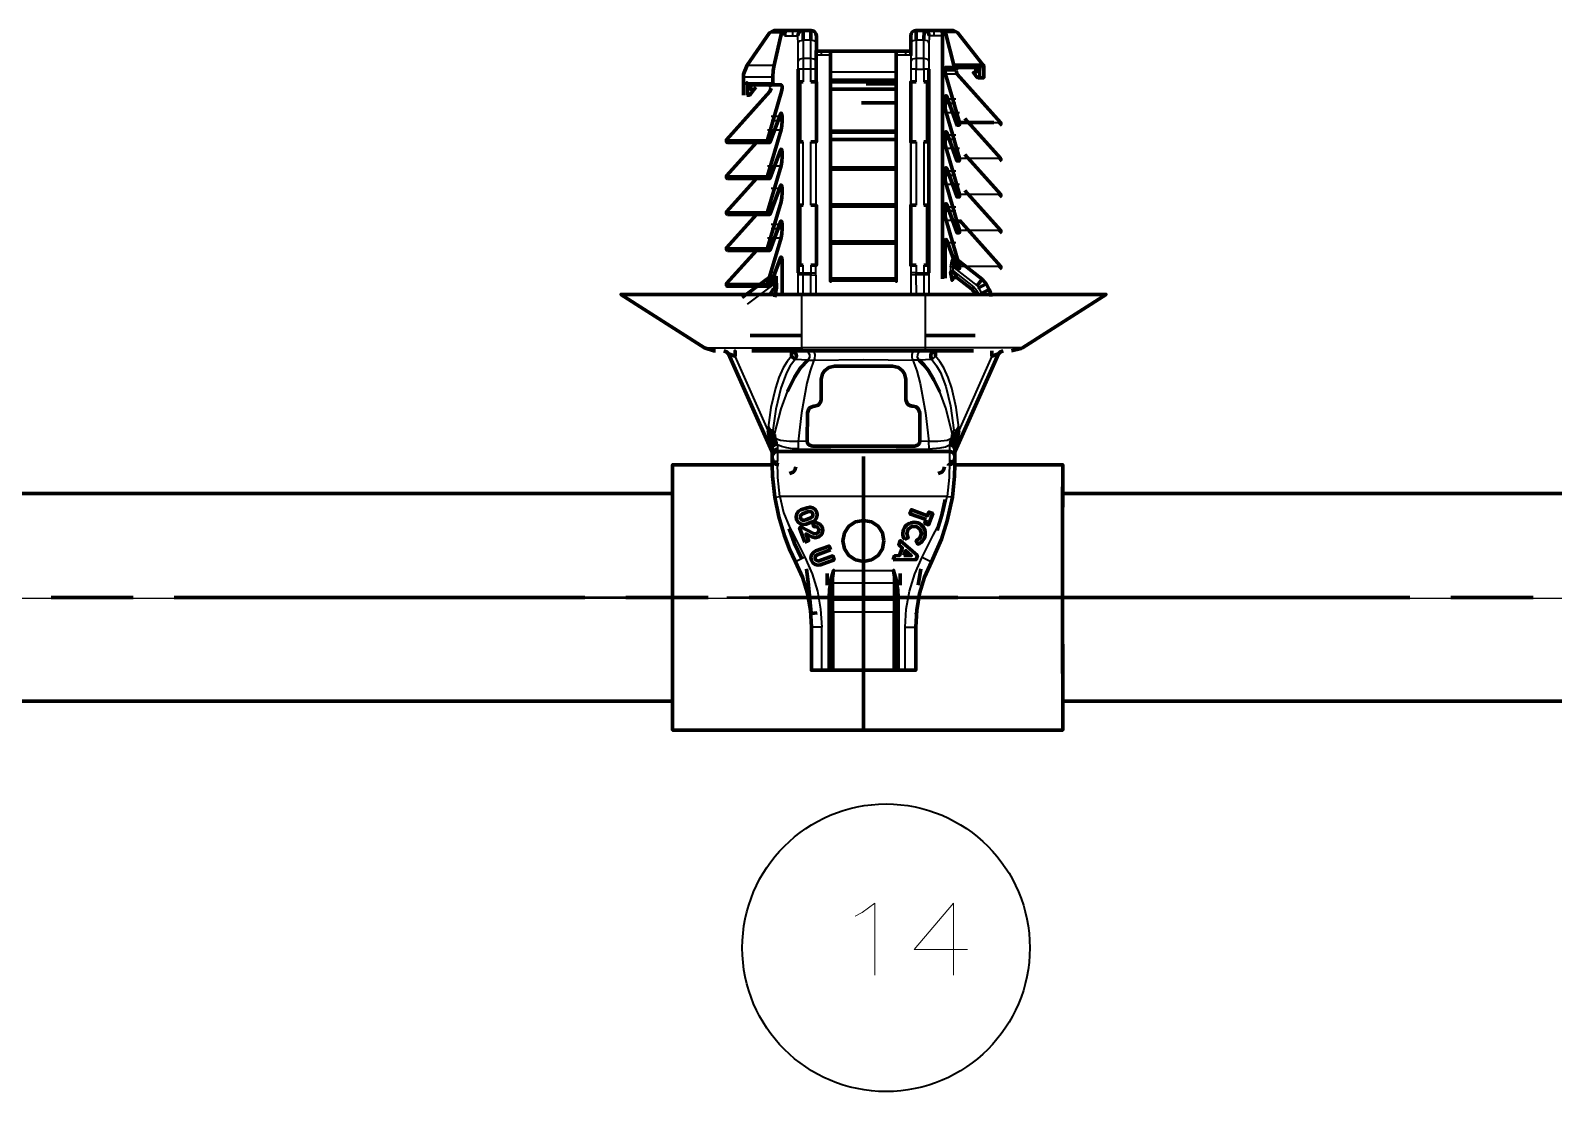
# Model space of a CAD drawing. Header units: millimetres. Extents: x 0 to 174, y 0 to 33.
# Drawn here: x 52.733 to 54.193, y 8.446 to 9.463 of the extents above; entities that cross this region are included whole.
import ezdxf

# ---------------------------------------------------------------- set-up
doc = ezdxf.new("R2010")
doc.units = ezdxf.units.MM
doc.layers.add('GREEN_CENTERLINE_CONFIRMED', color=7, linetype='Continuous')
doc.layers.add('PDF_Geomertry', color=7, linetype='Continuous', true_color=0x405f80)

# ---------------------------------------------------------------- blocks, each defined once
blk = doc.blocks.new('SYM_14_050')
at = {"layer": 'PDF_Geomertry', "lineweight": 70}
for points in [[(-0.0833, 0.3098), (-0.083, 0.3098), (-0.0809, 0.3098), (-0.0744, 0.3098), (-0.0809, 0.3098), (-0.0826, 0.3098), (-0.0833, 0.3098), (-0.0873, 0.3077), (-0.1088, 0.2767), (-0.1122, 0.2678), (-0.1123, 0.2655), (-0.1123, 0.2477)], [(-0.0713, 0.3098), (-0.0744, 0.3098), (-0.0758, 0.3077), (-0.0828, 0.2767), (-0.0837, 0.2715), (-0.084, 0.2655), (-0.084, 0.2597), (-0.0834, 0.2576), (-0.0953, 0.2576), (-0.1042, 0.2576), (-0.1056, 0.2578)], [(-0.073, 0.3048), (-0.0724, 0.3084), (-0.072, 0.3094), (-0.0717, 0.3097), (-0.0713, 0.3098), (-0.0651, 0.3098), (-0.0613, 0.3098), (-0.0581, 0.3098), (-0.056, 0.3098), (-0.0552, 0.3098), (-0.0572, 0.3094), (-0.0587, 0.3084), (-0.0598, 0.3067), (-0.0602, 0.3048)], [(-0.0552, 0.3098), (-0.0552, 0.3098)], [(-0.0551, 0.3005), (-0.0552, 0.3097), (-0.0552, 0.3098), (-0.0477, 0.3098)], [(-0.0477, 0.3005), (-0.0477, 0.3097), (-0.0477, 0.3098), (-0.0474, 0.3098), (-0.0455, 0.3094), (-0.044, 0.3084), (-0.0428, 0.3067), (-0.0424, 0.3048), (-0.0424, 0.2901)], [(-0.0427, 0.2606), (-0.0427, 0.2862), (-0.0426, 0.2887), (-0.0426, 0.2899), (-0.0426, 0.2901), (-0.0377, 0.2901), (-0.0287, 0.2901), (-0.0287, 0.2901), (-0.0287, 0.2901), (-0.0287, 0.2899), (-0.0287, 0.2897), (-0.0287, 0.2885), (-0.0287, 0.2844), (-0.0287, 0.278), (-0.0287, 0.2703), (-0.0287, 0.2631), (-0.0287, 0.2606), (-0.0287, 0.2597), (-0.0287, 0.2577), (-0.0287, 0.2547), (-0.0287, 0.2535), (-0.0287, 0.2506), (-0.0287, 0.2426), (-0.0287, 0.2299), (-0.0287, 0.2142), (-0.0287, 0.2124), (-0.0287, 0.2112), (-0.0287, 0.2115), (-0.0287, 0.2123), (0.0342, 0.2123), (0.0342, 0.2112), (0.0342, 0.2115), (0.0342, 0.2124), (0.0342, 0.2142), (0.0342, 0.2299), (0.0342, 0.2426), (0.0342, 0.2506), (0.0342, 0.2535), (0.0342, 0.2535), (0.0342, 0.2537), (0.0342, 0.2538), (0.0342, 0.2547), (0.0342, 0.2577), (0.0342, 0.2606), (0.0342, 0.2613), (0.0342, 0.2631), (0.0342, 0.2703), (0.0342, 0.278), (0.0342, 0.2844), (0.0342, 0.2885), (0.0342, 0.2901), (0.0433, 0.2901), (0.0481, 0.2901), (0.0481, 0.2899), (0.0483, 0.2887), (0.0483, 0.2862), (0.0481, 0.2901), (0.0481, 0.3048), (0.0484, 0.3067), (0.0495, 0.3084), (0.0512, 0.3094), (0.053, 0.3098), (0.0533, 0.3098), (0.0608, 0.3098), (0.0608, 0.3097), (0.0606, 0.3005)], [(0.0533, 0.3098), (0.0533, 0.3097), (0.0534, 0.3005)], [(0.0608, 0.3098), (0.0608, 0.3098)], [(0.0895, 0.2767), (0.0813, 0.308), (0.0801, 0.3098), (0.0769, 0.3098), (0.0706, 0.3098), (0.0669, 0.3098), (0.0637, 0.3098), (0.0616, 0.3098), (0.0608, 0.3098), (0.0627, 0.3094), (0.0642, 0.3084), (0.0653, 0.3067), (0.0658, 0.3048)], [(0.0769, 0.3098), (0.0773, 0.3097), (0.0776, 0.3094), (0.0781, 0.3084), (0.0784, 0.3067), (0.0785, 0.3048), (0.0785, 0.0719)], [(0.089, 0.3098), (0.0888, 0.3098), (0.0867, 0.3098), (0.0801, 0.3098), (0.0866, 0.3098), (0.0884, 0.3098), (0.089, 0.3098), (0.0928, 0.308), (0.1176, 0.2767), (0.118, 0.2759), (0.118, 0.2645), (0.1165, 0.2645), (0.1147, 0.2645), (0.118, 0.2645)], [(-0.0427, 0.2862), (-0.0426, 0.2887), (-0.0426, 0.2899), (-0.0426, 0.2901)], [(-0.0287, 0.2901), (0.0342, 0.2901)], [(-0.0598, 0.0774), (-0.0598, 0.2727)], [(0.0655, 0.2727), (0.0655, 0.0774)], [(0.0948, 0.2217), (0.0813, 0.268), (0.0809, 0.2713), (0.0809, 0.2724), (0.0816, 0.2744), (0.0891, 0.2744), (0.1013, 0.2744), (0.1103, 0.2744)], [(0.0891, 0.2744), (0.0895, 0.2753), (0.0895, 0.2767), (0.1084, 0.2767), (0.1126, 0.2767), (0.114, 0.2767)], [(0.0934, 0.2744), (0.0913, 0.2724)], [(0.1331, 0.2192), (0.1347, 0.2208), (0.1342, 0.2217), (0.0927, 0.268), (0.0915, 0.2713)], [(0.1147, 0.2645), (0.1144, 0.2645), (0.1141, 0.2645), (0.1133, 0.2645), (0.1126, 0.2645), (0.1119, 0.2647), (0.1113, 0.2651), (0.1081, 0.2694), (0.1103, 0.2694), (0.1103, 0.2744), (0.1115, 0.2745), (0.1133, 0.2699), (0.1142, 0.2729), (0.1147, 0.2759), (0.1115, 0.2745)], [(-0.0858, 0.2545), (-0.087, 0.2513), (-0.1287, 0.2051), (-0.1285, 0.2028), (-0.1276, 0.2026), (-0.1269, 0.2026), (-0.1249, 0.2026), (-0.1172, 0.2026), (-0.1048, 0.2026), (-0.0888, 0.2026), (-0.087, 0.2026), (-0.0869, 0.2026), (-0.0867, 0.2026), (-0.0866, 0.203), (-0.0769, 0.2297), (-0.0766, 0.2303), (-0.0765, 0.2305), (-0.0763, 0.2305), (-0.0762, 0.2305), (-0.0759, 0.2302), (-0.0755, 0.2291), (-0.0753, 0.2276), (-0.0753, 0.2231), (-0.0756, 0.2185), (-0.0763, 0.2145), (-0.0892, 0.1705), (-0.0888, 0.168)], [(-0.109, 0.2477), (-0.1076, 0.2477), (-0.107, 0.2477), (-0.1063, 0.248), (-0.1058, 0.2484), (-0.1026, 0.2527), (-0.1005, 0.2556)], [(-0.0834, 0.2576), (-0.0759, 0.2576), (-0.0755, 0.257), (-0.0753, 0.2556), (-0.0753, 0.2545), (-0.0758, 0.2513), (-0.0892, 0.2051), (-0.0888, 0.2026)], [(-0.0858, 0.2556), (-0.0877, 0.2576)], [(-0.0549, 0.2606), (-0.0584, 0.2606), (-0.0584, 0.2031), (-0.0549, 0.2031)], [(-0.0478, 0.2031), (-0.0424, 0.2031), (-0.0424, 0.2606), (-0.0478, 0.2606)], [(0.0342, 0.2606), (-0.0287, 0.2606)], [(0.0342, 0.2535), (-0.0287, 0.2535)], [(0.0534, 0.2606), (0.048, 0.2606), (0.048, 0.2031), (0.0534, 0.2031)], [(0.0605, 0.2031), (0.064, 0.2031), (0.064, 0.2606), (0.0605, 0.2606)], [(0.0342, 0.2406), (0.0009, 0.2406)], [(0.0809, 0.0726), (0.0809, 0.1065), (0.081, 0.1081), (0.0815, 0.1091), (0.0817, 0.1094), (0.0819, 0.1094), (0.082, 0.1094), (0.0822, 0.1092), (0.0826, 0.1087), (0.0922, 0.0819), (0.0923, 0.0816), (0.0924, 0.0815), (0.0926, 0.0815), (0.0945, 0.0815), (0.0949, 0.0823), (0.0948, 0.084), (0.082, 0.128), (0.0812, 0.1319), (0.0809, 0.1366), (0.0809, 0.1409), (0.081, 0.1426), (0.0815, 0.1437), (0.0817, 0.1438), (0.0819, 0.1438), (0.082, 0.1438), (0.0822, 0.1437), (0.0826, 0.1431), (0.0922, 0.1165), (0.0923, 0.116), (0.0924, 0.1159), (0.0926, 0.1159), (0.0945, 0.1159), (0.0949, 0.1167), (0.0948, 0.1184), (0.082, 0.1624), (0.0812, 0.1663), (0.0809, 0.171), (0.0809, 0.1753), (0.081, 0.177), (0.0815, 0.1781), (0.0817, 0.1783), (0.0819, 0.1783), (0.082, 0.1783), (0.0822, 0.1781), (0.0826, 0.1776), (0.0922, 0.1509), (0.0923, 0.1505), (0.0924, 0.1503), (0.0926, 0.1503), (0.0945, 0.1503), (0.0949, 0.1512), (0.0948, 0.1528), (0.082, 0.1969), (0.0812, 0.2008), (0.0809, 0.2055), (0.0809, 0.2098), (0.081, 0.2115), (0.0815, 0.2126), (0.0817, 0.2127), (0.0819, 0.2127), (0.082, 0.2127), (0.0822, 0.2126), (0.0826, 0.212), (0.0922, 0.1853), (0.0923, 0.1849), (0.0924, 0.1848), (0.0926, 0.1848), (0.0945, 0.1848), (0.0949, 0.1856), (0.0948, 0.1873), (0.082, 0.2313), (0.0812, 0.2352), (0.0809, 0.2399), (0.0809, 0.2442), (0.081, 0.2459), (0.0815, 0.247), (0.0817, 0.2472), (0.0819, 0.2472), (0.082, 0.2472), (0.0822, 0.247), (0.0826, 0.2465), (0.0922, 0.2198), (0.0923, 0.2194), (0.0924, 0.2192), (0.0926, 0.2192), (0.0945, 0.2192), (0.0949, 0.2201), (0.0948, 0.2217), (0.1217, 0.2217), (0.1277, 0.2217)], [(0.0342, 0.223), (0.0342, 0.2195), (0.0342, 0.2185), (0.0342, 0.2183), (0.0342, 0.2181), (0.0342, 0.2181), (0.0342, 0.2181), (0.0342, 0.2152), (0.0342, 0.2072), (0.0342, 0.1945), (0.0342, 0.1788), (0.0342, 0.177), (0.0342, 0.176), (0.0342, 0.1758), (0.0342, 0.1769), (-0.0287, 0.1769), (-0.0287, 0.176), (-0.0287, 0.1758), (-0.0287, 0.177), (-0.0287, 0.1788), (-0.0287, 0.1945), (-0.0287, 0.2072), (-0.0287, 0.2152), (-0.0287, 0.2181), (-0.0287, 0.223)], [(0.1331, 0.1848), (0.1347, 0.1863), (0.1342, 0.1873), (0.0999, 0.2255)], [(0.0342, 0.2052), (-0.0287, 0.2052)], [(-0.0999, 0.2026), (-0.1287, 0.1705), (-0.1285, 0.1684), (-0.1276, 0.1681)], [(-0.1276, 0.168), (-0.1269, 0.168), (-0.1249, 0.168), (-0.1172, 0.168), (-0.1048, 0.168), (-0.0888, 0.168), (-0.087, 0.168), (-0.0869, 0.1681), (-0.0867, 0.1681), (-0.0866, 0.1685), (-0.0769, 0.1952), (-0.0766, 0.1959), (-0.0765, 0.196), (-0.0763, 0.196), (-0.0762, 0.196), (-0.0759, 0.1958), (-0.0755, 0.1947), (-0.0753, 0.1931), (-0.0753, 0.1887), (-0.0756, 0.1841), (-0.0763, 0.1801), (-0.0892, 0.136), (-0.0888, 0.1335)], [(0.1331, 0.1503), (0.1347, 0.1519), (0.1342, 0.1528), (0.0999, 0.191)], [(0.0342, 0.1876), (0.0342, 0.1841), (0.0342, 0.1831), (0.0342, 0.1828), (0.0342, 0.1827), (0.0342, 0.1826), (0.0342, 0.1826), (0.0342, 0.1798), (0.0342, 0.1717), (0.0342, 0.1591), (0.0342, 0.1433), (0.0342, 0.1416), (0.0342, 0.1406), (0.0342, 0.1403), (0.0342, 0.1415), (-0.0287, 0.1415), (-0.0287, 0.1406), (-0.0287, 0.1403), (-0.0287, 0.1416), (-0.0287, 0.1433), (-0.0287, 0.1591), (-0.0287, 0.1716), (-0.0287, 0.1798), (-0.0287, 0.1826), (-0.0287, 0.1876)], [(-0.0999, 0.168), (-0.1287, 0.136), (-0.1285, 0.134), (-0.1276, 0.1337)], [(-0.1276, 0.1335), (-0.1269, 0.1335), (-0.1249, 0.1335), (-0.1172, 0.1335), (-0.1048, 0.1335), (-0.0888, 0.1335), (-0.087, 0.1335), (-0.0869, 0.1337), (-0.0867, 0.1337), (-0.0866, 0.1341), (-0.0769, 0.1608), (-0.0766, 0.1613), (-0.0765, 0.1616), (-0.0763, 0.1616), (-0.0762, 0.1616), (-0.0759, 0.1613), (-0.0755, 0.1602), (-0.0753, 0.1587), (-0.0753, 0.1542), (-0.0756, 0.1497), (-0.0763, 0.1456), (-0.0892, 0.1016), (-0.0888, 0.0991)], [(0.0342, 0.1522), (0.0342, 0.1487), (0.0342, 0.1477), (0.0342, 0.1473), (0.0342, 0.1473), (0.0342, 0.1472), (0.0342, 0.1472), (0.0342, 0.1444), (0.0342, 0.1362), (0.0342, 0.1237), (0.0342, 0.1078), (0.0342, 0.1062), (0.0342, 0.1052), (0.0342, 0.1049), (0.0342, 0.106), (-0.0287, 0.106), (-0.0287, 0.1052), (-0.0287, 0.1049), (-0.0287, 0.1062), (-0.0287, 0.1078), (-0.0287, 0.1237), (-0.0287, 0.1362), (-0.0287, 0.1444), (-0.0287, 0.1472), (-0.0287, 0.1522)], [(0.1331, 0.1159), (0.1347, 0.1174), (0.1342, 0.1184), (0.0999, 0.1566)], [(-0.0999, 0.1335), (-0.1287, 0.1016), (-0.1285, 0.0995), (-0.1276, 0.0992)], [(-0.0549, 0.0849), (-0.0584, 0.0849), (-0.0584, 0.1424), (-0.0549, 0.1424)], [(-0.0478, 0.1424), (-0.0424, 0.1424), (-0.0424, 0.0849), (-0.0478, 0.0849)], [(0.0534, 0.0849), (0.048, 0.0849), (0.048, 0.1424), (0.0534, 0.1424)], [(0.0605, 0.0849), (0.064, 0.0849), (0.064, 0.1424), (0.0605, 0.1424)], [(-0.1276, 0.0991), (-0.1269, 0.0991), (-0.1249, 0.0991), (-0.1172, 0.0991), (-0.1048, 0.0991), (-0.0888, 0.0991), (-0.087, 0.0991), (-0.0869, 0.0992), (-0.0867, 0.0992), (-0.0866, 0.0997), (-0.0769, 0.1263), (-0.0766, 0.1269), (-0.0765, 0.127), (-0.0763, 0.1272), (-0.0762, 0.1272), (-0.0759, 0.1269), (-0.0755, 0.1258), (-0.0753, 0.1242), (-0.0753, 0.1198), (-0.0756, 0.1152), (-0.0763, 0.1112), (-0.0892, 0.0672), (-0.0888, 0.0647)], [(0.1331, 0.0815), (0.1347, 0.083), (0.1342, 0.084), (0.0947, 0.128)], [(0.0342, 0.1167), (0.0342, 0.1133), (0.0342, 0.1122), (0.0342, 0.1119), (0.0342, 0.1119), (0.0342, 0.1117), (0.0342, 0.1117), (0.0342, 0.109), (0.0342, 0.1008), (0.0342, 0.0883), (0.0342, 0.0724), (0.0342, 0.0708), (0.0342, 0.0698), (0.0342, 0.0695), (0.0342, 0.0706), (-0.0287, 0.0706), (-0.0287, 0.0698), (-0.0287, 0.0695), (-0.0287, 0.0706), (-0.0287, 0.0724), (-0.0287, 0.0881), (-0.0287, 0.1008), (-0.0287, 0.109), (-0.0287, 0.1117), (-0.0287, 0.1167)], [(-0.0999, 0.0991), (-0.1287, 0.0672), (-0.1285, 0.0651), (-0.1276, 0.0647), (-0.1269, 0.0647), (-0.1249, 0.0647), (-0.1172, 0.0647), (-0.1048, 0.0647), (-0.0888, 0.0647), (-0.087, 0.0647), (-0.0869, 0.0647), (-0.0867, 0.0648), (-0.0866, 0.0652), (-0.0769, 0.0919), (-0.0766, 0.0924), (-0.0765, 0.0926), (-0.0763, 0.0927), (-0.0762, 0.0927), (-0.0759, 0.0924), (-0.0755, 0.0913), (-0.0753, 0.0897), (-0.0753, 0.0574)], [(0.1231, 0.0617), (0.1203, 0.0669), (0.1134, 0.0631), (0.1203, 0.0669), (0.1165, 0.0716), (0.0917, 0.0909)], [(-0.0852, 0.0749), (-0.1134, 0.0538)], [(-0.0808, 0.0745), (-0.0808, 0.0683), (-0.0806, 0.0667), (-0.0806, 0.063), (-0.0808, 0.0617)], [(0.0877, 0.0705), (0.0863, 0.0783), (0.089, 0.0787), (0.0926, 0.0728), (0.0905, 0.0734), (0.0885, 0.0724), (0.0877, 0.0705), (0.0883, 0.072), (0.0894, 0.0731), (0.091, 0.0734), (0.0926, 0.0727), (0.0926, 0.0728), (0.1065, 0.0619), (0.1091, 0.0587), (0.1099, 0.0573)], [(0.0884, 0.0722), (0.0902, 0.0735), (0.0919, 0.0738)], [(-0.0869, 0.0565), (-0.0834, 0.0622), (-0.0808, 0.0617), (-0.0822, 0.0541)], [(0.1116, 0.0653), (0.1165, 0.0716)], [(0.1162, 0.0581), (0.1231, 0.0617), (0.1244, 0.0584), (0.1248, 0.0548)], [(0.1447, 0.0027), (0.154, 0.0051), (0.1552, 0.0058), (0.2353, 0.0569), (0.0619, 0.0569), (-0.0563, 0.0569), (-0.179, 0.0569), (-0.2166, 0.0569), (-0.2265, 0.0569), (-0.2283, 0.0569), (-0.2298, 0.0569), (-0.1497, 0.0058), (-0.1406, 0.0027), (-0.1391, 0.0027)], [(-0.0563, 0.0174), (-0.106, 0.0174)], [(0.1098, 0.0174), (0.0619, 0.0174)], [(-0.131, 0.0027), (-0.1284, 0.0019), (-0.1266, -0.0002), (-0.1203, -0.0022), (-0.1203, 0.0027), (-0.1203, -0.0022), (-0.1266, -0.0002), (-0.0851, -0.0935), (-0.0887, -0.0734)], [(0.1081, 0.0027), (0.0935, 0.0027), (0.0619, 0.0027), (-0.0563, 0.0027), (-0.088, 0.0027), (-0.1044, 0.0027)], [(0.0684, -0.0056), (0.0672, -0.003), (0.0674, -0.0002), (0.0692, 0.0019), (0.0719, 0.0027)], [(0.0903, -0.0951), (0.0906, -0.0935), (0.1322, -0.0002), (0.1259, -0.0022), (0.1322, -0.0002), (0.134, 0.0019), (0.1367, 0.0027)], [(0.1259, 0.0027), (0.1259, 0.002), (0.1259, -0.0022)], [(-0.0701, -0.0362), (-0.0634, -0.0224), (-0.0576, -0.0135), (-0.0505, -0.0062)], [(-0.0365, -0.0192), (-0.0347, -0.0163), (-0.0305, -0.0133), (-0.0249, -0.012), (-0.0002, -0.012), (0.0058, -0.012), (0.0306, -0.012), (0.0362, -0.0133), (0.0402, -0.0163), (0.042, -0.0192), (0.0433, -0.0245), (0.042, -0.0192)], [(-0.0002, -0.012), (0.0058, -0.012)], [(0.0759, -0.0366), (0.0703, -0.0249), (0.0647, -0.0156), (0.0606, -0.0106), (0.056, -0.0062)], [(-0.0378, -0.0441), (-0.0377, -0.0247), (-0.0378, -0.0441), (-0.0383, -0.0465)], [(-0.0377, -0.0245), (-0.0365, -0.0192), (-0.0377, -0.0245), (-0.0377, -0.0247)], [(0.0433, -0.0247), (0.0434, -0.0441), (0.0433, -0.0247), (0.0433, -0.0245)], [(-0.049, -0.0519), (-0.0459, -0.0505), (-0.0453, -0.0505), (-0.0451, -0.0505), (-0.0448, -0.0503), (-0.0441, -0.0503), (-0.0405, -0.0492), (-0.0383, -0.0465), (-0.0406, -0.0494), (-0.0441, -0.0503), (-0.0448, -0.0503), (-0.049, -0.0519), (-0.0497, -0.0527)], [(-0.0441, -0.0503), (-0.0441, -0.0503)], [(0.0447, -0.0478), (0.0474, -0.0499), (0.0494, -0.0503), (0.0456, -0.0488), (0.0447, -0.0478), (0.0434, -0.0441)], [(0.0494, -0.0503), (0.0497, -0.0503), (0.0505, -0.0503), (0.0531, -0.051), (0.0552, -0.0527), (0.0567, -0.0566), (0.0552, -0.0527)], [(0.0567, -0.0566), (0.0567, -0.0835), (0.0567, -0.0837), (0.0567, -0.0835), (0.0567, -0.0567)], [(-0.0887, -0.0706), (-0.087, -0.0731), (-0.0869, -0.0734), (-0.0851, -0.0801), (-0.0847, -0.0872), (-0.0847, -0.088), (-0.0847, -0.0891), (-0.0847, -0.0917), (-0.0847, -0.0962), (-0.0847, -0.0983), (-0.0847, -0.0976), (-0.083, -0.0948), (-0.0797, -0.0935)], [(0.0942, -0.0706), (0.0926, -0.0731), (0.0924, -0.0734), (0.0906, -0.0801), (0.0903, -0.0872), (0.0903, -0.0878), (0.0903, -0.0887), (0.0903, -0.089), (0.0903, -0.089), (0.0903, -0.0891), (0.0903, -0.0917), (0.0903, -0.0983), (0.0899, -0.0965), (0.0884, -0.0945), (0.0853, -0.0935)], [(-0.0826, -0.0774), (-0.0826, -0.0776), (-0.0822, -0.0812), (-0.0808, -0.0853), (-0.0824, -0.0859), (-0.0838, -0.087), (-0.0847, -0.0887), (-0.0847, -0.0891)], [(-0.0512, -0.0837), (-0.0508, -0.0858), (-0.0495, -0.0874), (-0.0462, -0.0885), (-0.0131, -0.0885), (-0.002, -0.0885), (0.042, -0.0885), (0.0519, -0.0885)], [(0.0552, -0.0872), (0.0519, -0.0885), (0.0552, -0.0872), (0.0563, -0.0856), (0.0567, -0.0837)], [(0.0567, -0.0835), (0.0567, -0.0835)], [(0.0903, -0.0917), (0.0899, -0.0901), (0.0888, -0.0885), (0.0872, -0.0876), (0.0853, -0.0873)], [(0.0881, -0.0774), (0.0881, -0.0776), (0.0877, -0.0812), (0.0863, -0.0853), (0.0891, -0.0867), (0.0902, -0.0887), (0.0903, -0.0891)], [(0.0906, -0.0935), (0.0942, -0.0734)], [(-0.0847, -0.0951), (-0.0851, -0.0935)], [(-0.0847, -0.0962), (-0.0833, -0.0928), (-0.0803, -0.0915), (-0.0797, -0.0915)], [(-0.0847, -0.0983), (-0.0847, -0.1066), (-0.0844, -0.1173), (-0.0823, -0.1374), (-0.0785, -0.1562), (-0.073, -0.1745), (-0.0681, -0.1872), (-0.0623, -0.1994), (-0.0558, -0.2142), (-0.051, -0.2298), (-0.0481, -0.2459), (-0.0472, -0.262), (-0.0472, -0.3034), (-0.0372, -0.3034), (-0.0309, -0.3034), (-0.0284, -0.3034), (-0.0259, -0.3034), (0.0316, -0.3034), (0.0341, -0.3034), (0.0366, -0.3034), (0.0428, -0.3034), (0.0528, -0.3034), (0.0528, -0.262), (0.0538, -0.2459), (0.0566, -0.2298), (0.0613, -0.2142), (0.0678, -0.1994), (0.0774, -0.1778), (0.0831, -0.1601), (0.088, -0.1374), (0.0901, -0.1173), (0.0903, -0.1066), (0.0903, -0.0983)], [(-0.0847, -0.1003), (-0.0838, -0.1034), (-0.0816, -0.1058), (-0.0784, -0.1066)], [(-0.0797, -0.0937), (0.0853, -0.0937)], [(0.0841, -0.107), (0.0841, -0.1066), (0.0872, -0.1058), (0.0895, -0.1034), (0.0903, -0.1003)], [(-0.0683, -0.1148), (-0.0648, -0.1135), (-0.0631, -0.1116), (-0.0622, -0.1083)], [(0.0742, -0.1148), (0.0777, -0.1135), (0.0794, -0.1116), (0.0803, -0.1083)], [(0.0853, -0.103), (0.0888, -0.104), (0.0899, -0.1052), (0.0903, -0.1066)], [(0.0735, -0.1695), (0.0778, -0.1548), (0.081, -0.1398)], [(-0.0685, -0.1674), (-0.0633, -0.1819), (-0.0567, -0.1958)], [(-0.052, -0.2062), (-0.0498, -0.2219), (-0.0474, -0.2484), (-0.0478, -0.2488), (-0.0478, -0.2491), (-0.0473, -0.249), (-0.0416, -0.2484)], [(-0.0322, -0.2219), (-0.0322, -0.2106)], [(-0.0284, -0.3034), (-0.0284, -0.234), (-0.0281, -0.2245), (-0.0277, -0.2198), (-0.0295, -0.2194), (-0.0259, -0.2076), (-0.0277, -0.2198)], [(0.0333, -0.2198), (0.0316, -0.2076), (0.0351, -0.2194), (0.0333, -0.2198), (0.0338, -0.2245), (0.0341, -0.234), (0.0341, -0.3034)], [(0.0378, -0.2106), (0.0378, -0.2219)], [(0.0553, -0.2219), (0.0577, -0.2062)], [(0.0531, -0.2484), (0.0534, -0.2488), (0.0534, -0.2491)], [(0.0027, -0.3034), (0.0027, -0.3455), (0.0027, -0.3567), (0.0028, -0.3606), (0.0028, -0.3034)]]:
    blk.add_lwpolyline(points, dxfattribs=at)
at = {"layer": 'PDF_Geomertry', "lineweight": 35}
for points in [[(-0.0758, 0.3077), (-0.0873, 0.3077)], [(-0.073, 0.3048), (-0.0651, 0.3048), (-0.0651, 0.3098)], [(-0.0651, 0.3048), (-0.0602, 0.3048), (-0.0601, 0.3048), (-0.0597, 0.3067), (-0.0587, 0.3084), (-0.057, 0.3094), (-0.0552, 0.3098)], [(-0.0477, 0.3098), (-0.0458, 0.3094), (-0.0442, 0.3084), (-0.0431, 0.3067), (-0.0427, 0.3048), (-0.0424, 0.3048)], [(0.0534, 0.3005), (0.0502, 0.2999), (0.0491, 0.2992), (0.0485, 0.2984), (0.0484, 0.298), (0.0484, 0.303), (0.0484, 0.3047), (0.0483, 0.3048), (0.0483, 0.3048), (0.0487, 0.3067), (0.0498, 0.3084), (0.0513, 0.3094), (0.0533, 0.3098)], [(0.0706, 0.3048), (0.0658, 0.3048), (0.0656, 0.3048), (0.0651, 0.3073), (0.0633, 0.3091), (0.0608, 0.3098)], [(0.0785, 0.3048), (0.0706, 0.3048), (0.0706, 0.3084), (0.0706, 0.3098)], [(0.0928, 0.308), (0.0813, 0.308)], [(-0.0599, 0.298), (-0.0601, 0.303), (-0.0601, 0.3047), (-0.0601, 0.3048), (-0.0601, 0.3048)], [(-0.0427, 0.3048), (-0.0427, 0.3048), (-0.0427, 0.3047), (-0.0428, 0.303), (-0.0428, 0.298), (-0.0428, 0.2984), (-0.0435, 0.2992), (-0.0447, 0.2999), (-0.0477, 0.3005), (-0.0551, 0.3005), (-0.0549, 0.2831), (-0.0584, 0.2823), (-0.0595, 0.2815), (-0.0599, 0.2805), (-0.0599, 0.298), (-0.0599, 0.2984), (-0.0592, 0.2992), (-0.0581, 0.2999), (-0.0551, 0.3005)], [(-0.0428, 0.298), (-0.043, 0.2805), (-0.043, 0.2809), (-0.0435, 0.2817), (-0.0447, 0.2824), (-0.0478, 0.2831), (-0.0477, 0.3005)], [(0.0481, 0.3048), (0.0483, 0.3048)], [(0.0656, 0.3048), (0.0656, 0.3048), (0.0656, 0.3047), (0.0656, 0.303), (0.0655, 0.298), (0.0652, 0.299), (0.0641, 0.2998), (0.0606, 0.3005), (0.0534, 0.3005), (0.0534, 0.2831), (0.0499, 0.2823), (0.049, 0.2815), (0.0485, 0.2805), (0.0484, 0.298)], [(0.0655, 0.298), (0.0655, 0.2805), (0.0653, 0.2809), (0.0648, 0.2817), (0.0637, 0.2824), (0.0605, 0.2831), (0.0606, 0.3005)], [(-0.0478, 0.2606), (-0.0478, 0.2727), (-0.0478, 0.2831), (-0.0549, 0.2831), (-0.0549, 0.2727), (-0.0598, 0.2727), (-0.0599, 0.2805)], [(-0.043, 0.2805), (-0.043, 0.2727), (-0.043, 0.2606)], [(-0.0287, 0.2862), (-0.0377, 0.2862), (-0.0427, 0.2862)], [(-0.0377, 0.2901), (-0.0377, 0.289), (-0.0377, 0.2862)], [(0.0483, 0.2862), (0.0433, 0.2862), (0.0342, 0.2862)], [(0.0433, 0.2862), (0.0433, 0.2901)], [(0.0655, 0.2805), (0.0655, 0.2727), (0.0605, 0.2727), (0.0605, 0.2831), (0.0534, 0.2831), (0.0534, 0.2727), (0.0485, 0.2727)], [(0.0485, 0.2606), (0.0485, 0.2727), (0.0485, 0.2805)], [(-0.1123, 0.2655), (-0.084, 0.2655)], [(-0.1088, 0.2767), (-0.0828, 0.2767)], [(-0.043, 0.2727), (-0.0478, 0.2727), (-0.0549, 0.2727), (-0.0549, 0.2606)], [(-0.0287, 0.2703), (0.0342, 0.2703)], [(-0.0287, 0.2631), (0.0342, 0.2631)], [(0.0534, 0.2606), (0.0534, 0.2727), (0.0605, 0.2727), (0.0605, 0.2606)], [(0.0809, 0.2724), (0.0913, 0.2724)], [(0.0913, 0.2713), (0.0809, 0.2713)], [(0.0927, 0.268), (0.0813, 0.268)], [(0.1103, 0.2694), (0.1133, 0.2699), (0.1133, 0.2645)], [(0.1147, 0.2759), (0.1147, 0.2645)], [(-0.109, 0.2477), (-0.109, 0.2597), (-0.084, 0.2597)], [(-0.1076, 0.2477), (-0.1076, 0.2534), (-0.1042, 0.2527), (-0.1042, 0.2562), (-0.1042, 0.2576)], [(-0.1042, 0.2527), (-0.1026, 0.2527)], [(0.0342, 0.2577), (0.0052, 0.2577)], [(0.0809, 0.2442), (0.0913, 0.2442)], [(0.0913, 0.2399), (0.0809, 0.2399)], [(-0.0858, 0.2276), (-0.0753, 0.2276)], [(-0.0753, 0.2231), (-0.0858, 0.2231)], [(0.082, 0.2313), (0.0947, 0.2313)], [(0.1277, 0.2217), (0.1342, 0.2217)], [(-0.1287, 0.2051), (-0.0892, 0.2051)], [(-0.0891, 0.2145), (-0.0763, 0.2145)], [(-0.0287, 0.2142), (0.0342, 0.2142)], [(0.0809, 0.2098), (0.0913, 0.2098)], [(0.0913, 0.2055), (0.0809, 0.2055)], [(-0.0549, 0.1424), (-0.0549, 0.2031)], [(-0.0478, 0.1424), (-0.0478, 0.2031)], [(-0.043, 0.2031), (-0.043, 0.1424)], [(0.0483, 0.1424), (0.0483, 0.2031)], [(0.0485, 0.1424), (0.0485, 0.2031)], [(0.0534, 0.2031), (0.0534, 0.1424)], [(0.0605, 0.2031), (0.0605, 0.1424)], [(0.082, 0.1969), (0.0947, 0.1969)], [(-0.0891, 0.1801), (-0.0763, 0.1801)], [(0.0342, 0.1788), (-0.0287, 0.1788)], [(0.0809, 0.1753), (0.0913, 0.1753)], [(0.0948, 0.1873), (0.1237, 0.1873), (0.1316, 0.1873), (0.1331, 0.1873), (0.1342, 0.1873)], [(-0.1287, 0.1705), (-0.0892, 0.1705)], [(0.0913, 0.171), (0.0809, 0.171)], [(0.082, 0.1624), (0.0947, 0.1624)], [(-0.0858, 0.1587), (-0.0753, 0.1587)], [(0.0948, 0.1528), (0.1237, 0.1528), (0.1316, 0.1528), (0.1331, 0.1528), (0.1342, 0.1528)], [(-0.1287, 0.136), (-0.0892, 0.136)], [(0.0342, 0.1433), (-0.0287, 0.1433)], [(0.0809, 0.1409), (0.0913, 0.1409)], [(0.0913, 0.1366), (0.0809, 0.1366)], [(-0.0858, 0.1242), (-0.0753, 0.1242)], [(-0.0753, 0.1198), (-0.0858, 0.1198)], [(0.082, 0.128), (0.0947, 0.128)], [(0.0948, 0.1184), (0.1237, 0.1184), (0.1316, 0.1184), (0.1331, 0.1184), (0.1342, 0.1184)], [(-0.0891, 0.1112), (-0.0763, 0.1112)], [(0.0342, 0.1078), (-0.0287, 0.1078)], [(0.0809, 0.1065), (0.0913, 0.1065)], [(-0.1287, 0.1016), (-0.0892, 0.1016)], [(0.0863, 0.0833), (0.0872, 0.0892), (0.0887, 0.0923), (0.0894, 0.0931), (0.0899, 0.0934), (0.0903, 0.0934), (0.0906, 0.0933)], [(0.1162, 0.0581), (0.1134, 0.0631), (0.1116, 0.0653), (0.0887, 0.0833), (0.0885, 0.0867), (0.0892, 0.0897), (0.0903, 0.0909), (0.091, 0.0912), (0.0917, 0.0909)], [(-0.0852, 0.0749), (-0.0851, 0.0751), (-0.0848, 0.0751), (-0.0844, 0.0748), (-0.084, 0.0744), (-0.0833, 0.073), (-0.082, 0.074), (-0.0817, 0.0745), (-0.0826, 0.077), (-0.0844, 0.0784)], [(-0.0833, 0.073), (-0.0828, 0.068), (-0.0808, 0.0683), (-0.0817, 0.0745), (-0.0808, 0.0745)], [(-0.0549, 0.0562), (-0.0549, 0.0756), (-0.0595, 0.0753), (-0.0598, 0.0753), (-0.0598, 0.0752), (-0.0598, 0.0752), (-0.0598, 0.0752), (-0.0598, 0.0774), (-0.0549, 0.0774), (-0.0549, 0.0849)], [(-0.0598, 0.0558), (-0.0598, 0.0752)], [(-0.0478, 0.0849), (-0.0478, 0.0774), (-0.043, 0.0774), (-0.043, 0.0849)], [(-0.0478, 0.0562), (-0.0478, 0.0756), (-0.0434, 0.0753), (-0.0431, 0.0753), (-0.043, 0.0752), (-0.043, 0.0752), (-0.043, 0.0752), (-0.043, 0.0774)], [(-0.043, 0.0752), (-0.043, 0.0558)], [(0.0483, 0.0849), (0.0483, 0.0569)], [(0.0534, 0.0849), (0.0534, 0.0774), (0.0485, 0.0774), (0.0485, 0.0849)], [(0.0535, 0.0562), (0.0534, 0.0756), (0.049, 0.0753), (0.0487, 0.0753), (0.0485, 0.0752), (0.0485, 0.0752), (0.0485, 0.0752), (0.0485, 0.0774)], [(0.0485, 0.0558), (0.0485, 0.0752)], [(0.0605, 0.0849), (0.0605, 0.0774), (0.0655, 0.0774), (0.0655, 0.0752), (0.0655, 0.0752), (0.0653, 0.0752), (0.0653, 0.0753), (0.0651, 0.0753), (0.0605, 0.0756), (0.0605, 0.0562)], [(0.0655, 0.0752), (0.0655, 0.0558)], [(0.0863, 0.0783), (0.0863, 0.0795), (0.0887, 0.0795), (0.0887, 0.0833), (0.0863, 0.0833), (0.0863, 0.0795)], [(0.089, 0.0787), (0.0887, 0.0795), (0.1083, 0.0642)], [(0.0948, 0.084), (0.1237, 0.084), (0.1316, 0.084), (0.1331, 0.084), (0.1342, 0.084)], [(-0.1287, 0.0672), (-0.0892, 0.0672)], [(-0.0828, 0.068), (-0.0831, 0.0667), (-0.1087, 0.0474)], [(-0.0806, 0.0667), (-0.0831, 0.0667), (-0.0831, 0.063), (-0.0834, 0.0622)], [(-0.0806, 0.063), (-0.0831, 0.063)], [(0.0342, 0.0724), (-0.0287, 0.0724)], [(0.0877, 0.0705), (0.0877, 0.0705)], [(0.1091, 0.0587), (0.1099, 0.0591), (0.1117, 0.0601), (0.1083, 0.0642), (0.1065, 0.0619)], [(0.1117, 0.0601), (0.1126, 0.0587), (0.1099, 0.0573)], [(-0.1497, 0.0058), (-0.1223, 0.0058), (-0.0563, 0.0058), (-0.0563, 0.0569)], [(0.0619, 0.0569), (0.0619, 0.0058), (-0.0563, 0.0058), (-0.0563, 0.0027)], [(-0.0531, 0.0027), (-0.0506, 0.0017), (-0.049, -0.0006), (-0.049, -0.0037), (-0.0505, -0.0062), (-0.0627, -0.0056), (-0.0663, -0.0022), (-0.0705, -0.0074), (-0.0741, -0.0135), (-0.0783, -0.0228), (-0.0817, -0.033), (-0.086, -0.0515), (-0.0887, -0.0706), (-0.0887, -0.0734), (-0.1203, -0.0022)], [(-0.0462, 0.0027), (-0.0455, 0.0024), (-0.0448, 0.0017), (-0.0438, -0.0006), (-0.0442, -0.0051), (-0.0447, -0.0062), (0.0028, -0.0055), (0.0502, -0.0062), (0.0494, -0.0037), (0.0495, -0.0006), (0.0502, 0.0016), (0.0508, 0.0023), (0.0515, 0.0027), (0.0517, 0.0027)], [(0.0684, -0.0056), (0.056, -0.0062), (0.0545, -0.0037), (0.0547, -0.0006), (0.0562, 0.0017), (0.0587, 0.0027)], [(0.1552, 0.0058), (0.0619, 0.0058), (0.0619, 0.0027)], [(0.1259, 0.0027), (0.1259, 0.0013), (0.1259, -0.0022), (0.0942, -0.0734), (0.0942, -0.0706), (0.0916, -0.0515), (0.0873, -0.033), (0.0838, -0.0228), (0.0797, -0.0135), (0.076, -0.0074), (0.0719, -0.0022), (0.0698, -0.0042), (0.069, -0.0049), (0.0685, -0.0055), (0.0684, -0.0055), (0.0684, -0.0056), (0.0728, -0.0115), (0.0765, -0.0181), (0.0817, -0.0315), (0.0863, -0.0499), (0.0895, -0.0733)], [(-0.0627, -0.0056), (-0.0674, -0.0117), (-0.071, -0.0184), (-0.0766, -0.033), (-0.0813, -0.0531), (-0.084, -0.0733), (-0.087, -0.0731)], [(-0.0505, -0.0062), (-0.0447, -0.0062), (-0.0483, -0.0163), (-0.0515, -0.0283), (-0.0567, -0.0567), (-0.0597, -0.084), (-0.0681, -0.0841), (-0.0767, -0.0831), (-0.0797, -0.0822), (-0.0815, -0.0812), (-0.0826, -0.0795), (-0.0826, -0.0776), (-0.0828, -0.0791), (-0.0847, -0.0887)], [(0.056, -0.0062), (0.0502, -0.0062), (0.0538, -0.0163), (0.057, -0.0284), (0.0623, -0.0567), (0.0653, -0.084)], [(-0.0826, -0.0774), (-0.0762, -0.0528), (-0.0701, -0.0362)], [(0.0881, -0.0774), (0.0816, -0.0523), (0.0759, -0.0366)], [(-0.0448, -0.0503), (-0.0448, -0.0503)], [(-0.0441, -0.0503), (-0.0441, -0.0503)], [(-0.0869, -0.0734), (-0.0887, -0.0734)], [(-0.084, -0.0733), (-0.0847, -0.0891)], [(-0.0847, -0.0917), (-0.0844, -0.0901), (-0.0833, -0.0885), (-0.0816, -0.0876), (-0.0797, -0.0873), (-0.0808, -0.0853)], [(-0.0599, -0.0912), (-0.0652, -0.091), (-0.0706, -0.0903), (-0.0758, -0.089), (-0.0797, -0.0873), (-0.0797, -0.0915), (-0.0797, -0.0935), (-0.0797, -0.0937), (-0.0797, -0.103), (-0.082, -0.1034), (-0.0837, -0.1045), (-0.0845, -0.1055), (-0.0847, -0.1066)], [(-0.0512, -0.0837), (-0.0597, -0.084), (-0.0599, -0.0912), (0.0028, -0.0916), (0.0655, -0.0912)], [(0.0652, -0.084), (0.0567, -0.0837)], [(0.0902, -0.0887), (0.0883, -0.0784), (0.0881, -0.0776), (0.0881, -0.0792), (0.0865, -0.0816), (0.0831, -0.083), (0.074, -0.0841), (0.0652, -0.084), (0.0655, -0.0912), (0.0762, -0.0903), (0.0813, -0.0891), (0.0853, -0.0873), (0.0863, -0.0853)], [(0.0853, -0.0873), (0.0853, -0.0935), (0.0853, -0.0937), (0.0853, -0.103), (0.0848, -0.1185), (0.083, -0.1367), (0.0862, -0.1372), (0.0873, -0.1373), (0.088, -0.1374)], [(0.0881, -0.0776), (0.0881, -0.0776)], [(0.0881, -0.0776), (0.0881, -0.0776)], [(0.0903, -0.0891), (0.0895, -0.0733), (0.0926, -0.0731)], [(0.0942, -0.0734), (0.0924, -0.0734)], [(-0.0823, -0.1374), (-0.0817, -0.1373), (-0.0774, -0.1367), (-0.0792, -0.1185), (-0.0797, -0.103)], [(0.059, -0.1948), (0.0626, -0.1878), (0.066, -0.1808), (0.0697, -0.1738), (0.0733, -0.1667), (0.0794, -0.1522), (0.083, -0.1367), (-0.0774, -0.1367), (-0.0738, -0.1522), (-0.0677, -0.1667), (-0.0641, -0.1738), (-0.0605, -0.1808), (-0.0569, -0.1878), (-0.0534, -0.1948), (-0.0612, -0.1988), (-0.0623, -0.1994)], [(-0.0534, -0.1948), (-0.0465, -0.2108), (-0.0413, -0.2274), (-0.0383, -0.2447), (-0.0372, -0.262)], [(0.0428, -0.262), (0.0438, -0.2447), (0.0469, -0.2274), (0.052, -0.2108), (0.059, -0.1948), (0.0648, -0.1977), (0.0667, -0.1988), (0.0678, -0.1994)], [(-0.0277, -0.2198), (-0.0259, -0.2197), (-0.0259, -0.2076), (0.0316, -0.2076), (0.0316, -0.2197), (0.0333, -0.2198)], [(-0.0309, -0.234), (-0.0306, -0.226), (-0.0295, -0.2194)], [(-0.0284, -0.2365), (-0.0284, -0.2363), (-0.0284, -0.2363), (-0.0283, -0.2362), (-0.0277, -0.236), (-0.0259, -0.2358), (-0.0259, -0.2197), (0.0316, -0.2197), (0.0316, -0.2358), (0.0333, -0.236), (0.0338, -0.2362), (0.034, -0.2363), (0.034, -0.2363), (0.0341, -0.2365)], [(0.0351, -0.2194), (0.0362, -0.226), (0.0366, -0.234), (0.0341, -0.234)], [(-0.0309, -0.3034), (-0.0309, -0.234), (-0.0294, -0.234), (-0.0284, -0.234)], [(-0.0284, -0.2478), (-0.0277, -0.2478), (-0.0259, -0.2478), (-0.0259, -0.2358), (0.0316, -0.2358), (0.0316, -0.2478), (0.0333, -0.2478), (0.0341, -0.2478)], [(0.0316, -0.3034), (0.0316, -0.2478), (-0.0259, -0.2478), (-0.0259, -0.3034)], [(0.0366, -0.234), (0.0366, -0.3034)], [(-0.0372, -0.3034), (-0.0372, -0.262), (-0.047, -0.262), (-0.0472, -0.262)], [(0.0428, -0.3034), (0.0428, -0.262), (0.0528, -0.262)]]:
    blk.add_lwpolyline(points, dxfattribs=at)
at = {"layer": 'PDF_Geomertry', "lineweight": 70}
for points in [[(0.114, 0.2767), (0.1176, 0.2767)], [(0.1147, 0.2759), (0.1165, 0.2759), (0.118, 0.2759)], [(-0.1056, 0.2578), (-0.1058, 0.2576), (-0.106, 0.257), (-0.1065, 0.256), (-0.1076, 0.2534), (-0.109, 0.2597)], [(-0.0287, 0.2112), (-0.0287, 0.211), (-0.0287, 0.211), (-0.0287, 0.2112)], [(0.0342, 0.2112), (0.0342, 0.211), (0.0342, 0.211), (0.0342, 0.211), (0.0342, 0.2112)], [(-0.0287, 0.1758), (-0.0287, 0.1756), (-0.0287, 0.1756), (-0.0287, 0.1758)], [(0.0342, 0.1758), (0.0342, 0.1756), (0.0342, 0.1756), (0.0342, 0.1756), (0.0342, 0.1758)], [(-0.0287, 0.1403), (-0.0287, 0.1402), (-0.0287, 0.1402), (-0.0287, 0.1403)], [(0.0342, 0.1403), (0.0342, 0.1402), (0.0342, 0.1402), (0.0342, 0.1402), (0.0342, 0.1403)], [(-0.0287, 0.1049), (-0.0287, 0.1048), (-0.0287, 0.1048), (-0.0287, 0.1049)], [(0.0342, 0.1049), (0.0342, 0.1048), (0.0342, 0.1048), (0.0342, 0.1048), (0.0342, 0.1049)], [(-0.0287, 0.0695), (-0.0287, 0.0694), (-0.0287, 0.0694), (-0.0287, 0.0695)], [(0.0342, 0.0695), (0.0342, 0.0694), (0.0342, 0.0694), (0.0342, 0.0694), (0.0342, 0.0695)], [(-0.0627, -0.0056), (-0.0616, -0.003), (-0.0619, -0.0002), (-0.0637, 0.0019), (-0.0663, 0.0027), (-0.0663, -0.0022)], [(0.0719, -0.0022), (0.0719, 0.0023), (0.0719, 0.0027), (0.0719, 0.0013)], [(-0.0497, -0.0527), (-0.051, -0.0566), (-0.0512, -0.0835), (-0.0512, -0.0837), (-0.0512, -0.0835), (-0.051, -0.0566)], [(-0.0522, -0.1633), (-0.0549, -0.1637), (-0.0577, -0.163), (-0.0599, -0.1613), (-0.0615, -0.159), (-0.0619, -0.156), (-0.0612, -0.1534), (-0.0595, -0.151), (-0.0572, -0.1497), (-0.0513, -0.1476), (-0.0485, -0.147), (-0.0458, -0.1477), (-0.0435, -0.1494), (-0.042, -0.1519), (-0.0416, -0.1547), (-0.0423, -0.1574), (-0.044, -0.1597), (-0.0463, -0.1612)], [(-0.0535, -0.1595), (-0.056, -0.1594), (-0.0577, -0.1576), (-0.0576, -0.1551), (-0.0558, -0.1533), (-0.0499, -0.1512), (-0.0474, -0.1513), (-0.0458, -0.1531), (-0.0459, -0.1556), (-0.0477, -0.1574)], [(0.0224, -0.1792), (0.021, -0.1869), (0.0167, -0.1933), (0.0103, -0.1974), (0.0028, -0.199), (-0.0048, -0.1974), (-0.0112, -0.1933), (-0.0153, -0.1869), (-0.0169, -0.1792), (-0.0153, -0.1717), (-0.0112, -0.1653), (-0.0048, -0.161), (0.0028, -0.1597), (0.0103, -0.161), (0.0167, -0.1653), (0.021, -0.1717)], [(0.0628, -0.159), (0.0473, -0.1533), (0.0487, -0.1495), (0.0642, -0.1552), (0.0655, -0.1517), (0.0691, -0.1531), (0.0652, -0.1638), (0.0616, -0.1624)], [(-0.0535, -0.1805), (-0.0585, -0.1669), (-0.0567, -0.1662), (-0.0451, -0.1723), (-0.0426, -0.1726), (-0.0405, -0.171), (-0.0399, -0.1684), (-0.0413, -0.1663), (-0.0438, -0.1656), (-0.0447, -0.1658), (-0.0459, -0.1623), (-0.0424, -0.1619), (-0.0391, -0.1633), (-0.0369, -0.166), (-0.0362, -0.1695), (-0.0373, -0.173), (-0.0399, -0.1753), (-0.0434, -0.1763), (-0.0467, -0.1755), (-0.0522, -0.1727), (-0.0499, -0.1791)], [(-0.0288, -0.188), (-0.0417, -0.1927), (-0.0427, -0.1933), (-0.0434, -0.1942), (-0.0437, -0.1955), (-0.0435, -0.1966), (-0.0428, -0.1976), (-0.042, -0.1983), (-0.0408, -0.1987), (-0.0397, -0.1984), (-0.0267, -0.1938), (-0.0255, -0.1974), (-0.0383, -0.2022), (-0.0409, -0.2026), (-0.0435, -0.2019), (-0.0458, -0.2003), (-0.0472, -0.198), (-0.0476, -0.1952), (-0.047, -0.1926), (-0.0453, -0.1905), (-0.043, -0.189), (-0.0302, -0.1844)], [(0.0312, -0.1976), (0.0326, -0.1937), (0.0372, -0.1935), (0.0399, -0.1859), (0.0365, -0.183), (0.038, -0.179), (0.0545, -0.1934), (0.0531, -0.1973)], [(0.0413, -0.1935), (0.0431, -0.1887), (0.0485, -0.1934)]]:
    blk.add_lwpolyline(points, close=True, dxfattribs=at)
at = {"layer": 'PDF_Geomertry', "lineweight": 35}
for points in [[(-0.0549, 0.0756), (-0.0549, 0.0774), (-0.0478, 0.0774), (-0.0478, 0.0756)], [(0.0534, 0.0756), (0.0534, 0.0774), (0.0605, 0.0774), (0.0605, 0.0756)]]:
    blk.add_lwpolyline(points, close=True, dxfattribs=at)
at = {"layer": 'PDF_Geomertry', "lineweight": 70}
blk.add_lwpolyline([(0.0423, -0.1781, -2.900639), (0.0548, -0.1824), (0.0533, -0.1791), (0.0569, -0.1766), (0.0584, -0.1724), (0.057, -0.1683), (0.0535, -0.1656), (0.0491, -0.1655), (0.0455, -0.1681), (0.0442, -0.1723), (0.0455, -0.1765)], format="xyb", close=True, dxfattribs=at)

msp = doc.modelspace()

# ---------------------------------------------------------------- linework, layer by layer
at = {"layer": 'GREEN_CENTERLINE_CONFIRMED'}
msp.add_lwpolyline([(46.6208, 8.9186), (66.8161, 8.9186)], dxfattribs=at)
at = {"layer": 'PDF_Geomertry', "color": 165, "lineweight": 70, "true_color": 0x5267a5}
for points in [[(53.5321, 8.8494), (53.5321, 9.0542)], [(53.5321, 9.0463), (53.5321, 9.0254)]]:
    msp.add_lwpolyline(points, dxfattribs=at)
at = {"layer": 'PDF_Geomertry', "lineweight": 70}
for points in [[(53.4446, 9.0464), (53.3489, 9.0464), (53.3489, 8.7922), (53.5321, 8.7922), (53.7229, 8.7922), (53.7228, 8.8999), (53.7228, 9.0104), (53.7229, 9.0408), (53.7229, 9.0456), (53.7229, 9.0463), (53.7229, 9.0463), (53.7229, 9.0464), (53.7229, 9.0464), (53.7229, 9.0464), (53.7229, 9.0463), (53.7229, 9.046), (53.7229, 9.0439), (53.7231, 9.0188)], [(53.7229, 9.0464), (53.6196, 9.0464)], [(53.3489, 9.0188), (51.1207, 9.0188)], [(55.6481, 9.0188), (53.7229, 9.0188), (53.7229, 9.0188), (53.7229, 9.0188), (53.7229, 9.0183), (53.7229, 9.0146), (53.7228, 8.9964), (53.7228, 8.9293), (53.7229, 8.8203), (53.7229, 8.8197), (55.6481, 8.8197)], [(51.1207, 8.8197), (53.3489, 8.8197)], [(53.7229, 8.7922), (53.7229, 8.7922), (53.7229, 8.7922), (53.7229, 8.7926), (53.7229, 8.794), (53.7229, 8.7993), (53.7231, 8.8197), (53.7231, 8.8197)]]:
    msp.add_lwpolyline(points, dxfattribs=at)
at = {"layer": 'PDF_Geomertry', "color": 3, "lineweight": 70}
for points in [[(52.7532, 8.9193), (52.8319, 8.9193)], [(52.8712, 8.9193), (53.265, 8.9193)], [(53.3043, 8.9193), (53.3831, 8.9193)], [(53.6225, 8.9193), (53.5321, 8.9193), (53.4225, 8.9193)], [(54.0556, 8.9193), (53.6619, 8.9193)], [(54.1738, 8.9193), (54.095, 8.9193)]]:
    msp.add_lwpolyline(points, dxfattribs=at)
at = {"layer": 'PDF_Geomertry', "color": 18, "lineweight": 35, "true_color": 0x260000}
for points in [[(52.7532, 8.9193), (52.8319, 8.9193)], [(52.8712, 8.9193), (53.265, 8.9193)], [(53.3617, 8.9193), (53.221, 8.9193)], [(53.3043, 8.9193), (53.3831, 8.9193)], [(53.4799, 8.9193), (53.4011, 8.9193)], [(53.5488, 8.9193), (53.4038, 8.9193)], [(53.5044, 8.9193), (53.4039, 8.9193)], [(53.4225, 8.9193), (53.66, 8.9193), (53.5192, 8.9193)], [(53.6225, 8.9193), (53.5438, 8.9193)], [(53.6668, 8.9193), (53.5881, 8.9193)], [(54.0556, 8.9193), (53.6619, 8.9193)], [(53.7063, 8.9193), (53.8511, 8.9193)], [(54.1738, 8.9193), (54.095, 8.9193)]]:
    msp.add_lwpolyline(points, dxfattribs=at)
at = {"layer": 'PDF_Geomertry', "color": 18, "lineweight": 13, "true_color": 0x260000}
for points in [[(53.5239, 8.6139), (53.5306, 8.6172), (53.5428, 8.6261), (53.5428, 8.5572)], [(53.6317, 8.5817), (53.5806, 8.5817), (53.6183, 8.6261), (53.6183, 8.5928), (53.6183, 8.5572)]]:
    msp.add_lwpolyline(points, dxfattribs=at)
at = {"layer": 'PDF_Geomertry', "color": 18, "lineweight": 35, "true_color": 0x260000}
msp.add_circle((53.5536, 8.5835), 0.1378, dxfattribs=at)

# ---------------------------------------------------------------- block references
msp.add_blockref('SYM_14_050', (53.5292, 9.1528))

doc.saveas('drawing.dxf')
